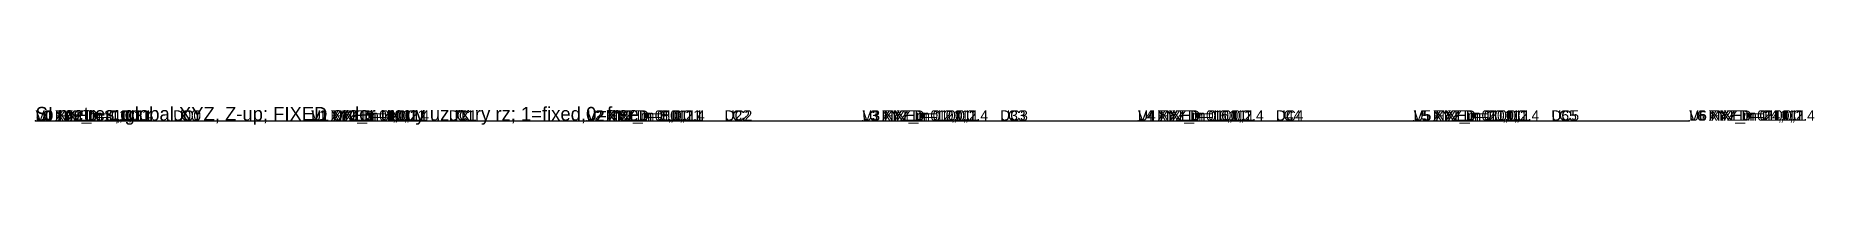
# Model space of a CAD drawing. Header units: metres. Extents: x 0 to 25.8, y -0.1 to 0.2.
import ezdxf

# ---------------------------------------------------------------- set-up
doc = ezdxf.new("R2010")
doc.units = ezdxf.units.M

msp = doc.modelspace()

# ---------------------------------------------------------------- linework, layer by layer
at = {"layer": 'NODE'}
for p in [(0, 0), (0, 0, 2.4), (4, 0), (4, 0, 2.4), (8, 0), (8, 0, 2.4), (12, 0), (12, 0, 2.4), (16, 0), (16, 0, 2.4), (20, 0), (20, 0, 2.4), (24, 0), (24, 0, 2.4)]:
    msp.add_point(p, dxfattribs=at)
at = {"layer": 'STRUCT'}
for p, q in [((0, 0), (0, 0, 2.4)), ((0, 0), (4, 0)), ((0, 0, 2.4), (4, 0, 2.4)), ((0, 0), (4, 0, 2.4)), ((4, 0), (4, 0, 2.4)), ((4, 0), (8, 0)), ((4, 0, 2.4), (8, 0, 2.4)), ((4, 0), (8, 0, 2.4)), ((8, 0), (8, 0, 2.4)), ((8, 0), (12, 0)), ((8, 0, 2.4), (12, 0, 2.4)), ((8, 0), (12, 0, 2.4)), ((12, 0), (12, 0, 2.4)), ((12, 0), (16, 0)), ((12, 0, 2.4), (16, 0, 2.4)), ((12, 0, 2.4), (16, 0)), ((16, 0), (16, 0, 2.4)), ((16, 0), (20, 0)), ((16, 0, 2.4), (20, 0, 2.4)), ((16, 0, 2.4), (20, 0)), ((20, 0), (20, 0, 2.4)), ((20, 0), (24, 0)), ((20, 0, 2.4), (24, 0, 2.4)), ((20, 0, 2.4), (24, 0)), ((24, 0), (24, 0, 2.4))]:
    msp.add_line(p, q, dxfattribs=at)

# ---------------------------------------------------------------- texts
at = {"layer": 'DRAWING_NOTE'}
msp.add_text('SI metres; global XYZ, Z-up; FIXED order ux uy uz rx ry rz; 1=fixed,0=free.', height=0.2, dxfattribs=at).set_placement((0, 0, 5.4))
at = {"layer": 'MEMBER_ID'}
for s, p in [('V0', (0, 0, 1.2)), ('UC0', (2, 0, 2.4)), ('LC0', (2, 0)), ('D0', (2, 0, 1.2)), ('V1', (4, 0, 1.2)), ('UC1', (6, 0, 2.4)), ('LC1', (6, 0)), ('D1', (6, 0, 1.2)), ('V2', (8, 0, 1.2)), ('UC2', (10, 0, 2.4)), ('LC2', (10, 0)), ('D2', (10, 0, 1.2)), ('V3', (12, 0, 1.2)), ('UC3', (14, 0, 2.4)), ('LC3', (14, 0)), ('D3', (14, 0, 1.2)), ('V4', (16, 0, 1.2)), ('UC4', (18, 0, 2.4)), ('LC4', (18, 0)), ('D4', (18, 0, 1.2)), ('V5', (20, 0, 1.2)), ('UC5', (22, 0, 2.4)), ('LC5', (22, 0)), ('D5', (22, 0, 1.2)), ('V6', (24, 0, 1.2))]:
    msp.add_text(s, height=0.15, dxfattribs=at).set_placement(p)
at = {"layer": 'NODE_COORD'}
for s, p in [('U0 XYZ_m=0,0,2.4', (0, 0, 2.4)), ('L0 XYZ_m=0,0,0', (0, 0)), ('U1 XYZ_m=4,0,2.4', (4, 0, 2.4)), ('L1 XYZ_m=4,0,0', (4, 0)), ('U2 XYZ_m=8,0,2.4', (8, 0, 2.4)), ('L2 XYZ_m=8,0,0', (8, 0)), ('U3 XYZ_m=12,0,2.4', (12, 0, 2.4)), ('L3 XYZ_m=12,0,0', (12, 0)), ('U4 XYZ_m=16,0,2.4', (16, 0, 2.4)), ('L4 XYZ_m=16,0,0', (16, 0)), ('U5 XYZ_m=20,0,2.4', (20, 0, 2.4)), ('L5 XYZ_m=20,0,0', (20, 0)), ('U6 XYZ_m=24,0,2.4', (24, 0, 2.4)), ('L6 XYZ_m=24,0,0', (24, 0))]:
    msp.add_text(s, height=0.15, dxfattribs=at).set_placement(p)
at = {"layer": 'NODE_ID'}
for s, p in [('U0', (0, 0, 2.4)), ('L0', (0, 0)), ('U1', (4, 0, 2.4)), ('L1', (4, 0)), ('U2', (8, 0, 2.4)), ('L2', (8, 0)), ('U3', (12, 0, 2.4)), ('L3', (12, 0)), ('U4', (16, 0, 2.4)), ('L4', (16, 0)), ('U5', (20, 0, 2.4)), ('L5', (20, 0)), ('U6', (24, 0, 2.4)), ('L6', (24, 0))]:
    msp.add_text(s, height=0.15, dxfattribs=at).set_placement(p)
at = {"layer": 'RESTRAINT'}
for s, p in [('U0 FIXED=010111', (0, 0, 2.4)), ('L0 FIXED=111111', (0, 0)), ('U1 FIXED=010111', (4, 0, 2.4)), ('L1 FIXED=010111', (4, 0)), ('U2 FIXED=010111', (8, 0, 2.4)), ('L2 FIXED=010111', (8, 0)), ('U3 FIXED=010111', (12, 0, 2.4)), ('L3 FIXED=010111', (12, 0)), ('U4 FIXED=010111', (16, 0, 2.4)), ('L4 FIXED=010111', (16, 0)), ('U5 FIXED=010111', (20, 0, 2.4)), ('L5 FIXED=010111', (20, 0)), ('U6 FIXED=010111', (24, 0, 2.4)), ('L6 FIXED=011111', (24, 0))]:
    msp.add_text(s, height=0.15, dxfattribs=at).set_placement(p)

doc.saveas('drawing.dxf')
